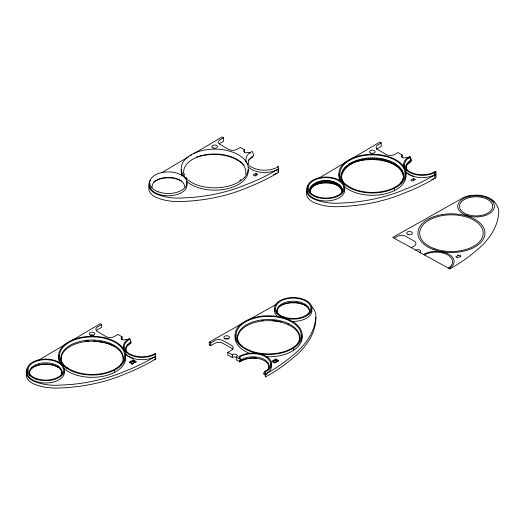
<?xml version="1.0" encoding="UTF-8"?>
<svg xmlns="http://www.w3.org/2000/svg" width="525" height="525" viewBox="0 0 525 525"><rect width="100%" height="100%" fill="white"/><g stroke="black" fill="none" stroke-linecap="round" stroke-linejoin="round"><path stroke-width="0.79" d="M125.947 351.494A16.268 9.391 0 0 1 130.515 343.383L131.007 343.101L131.007 341.946L129.964 339.078L129.504 339.34A17.699 10.218 0 0 0 128.743 353.325A17.699 10.218 0 0 0 152.867 354.644L154.98 353.502L155.689 353.909L155.728 359.002L154.219 359.881A191.415 110.513 0 0 1 123.795 374.483A121.544 70.173 0 0 1 57.238 388.054A36.75 21.217 0 0 1 33.771 383.933L32.084 383.092A20.285 11.714 0 0 1 26.25 375.624L26.519 372.816M264.836 371.398L265.538 371.805L266.851 371.05A18.697 10.795 0 0 0 266.044 356.278A18.697 10.795 0 0 0 240.463 355.819L239.17 356.534L240.306 356.692A17.699 10.218 0 0 1 264.528 356.245A17.699 10.218 0 0 1 266.812 370.178L264.836 371.398L263.832 373.124L263.832 374.273L265.355 375.152L265.578 376.898L267.107 376.025A191.415 110.513 0 0 0 292.386 358.463A121.544 70.173 0 0 0 315.892 320.033A36.75 21.217 0 0 0 315.781 317.152M278.086 170.08L278.316 172.515L276.806 173.394A191.415 110.513 0 0 1 246.382 187.989A121.544 70.173 0 0 1 179.826 201.567A36.75 21.217 0 0 1 156.358 197.446L154.672 196.606A20.285 11.714 0 0 1 148.838 189.138L149.107 186.329M277.567 166.32L278.276 166.727L278.316 172.515M406.055 167.692A16.268 9.391 0 0 1 410.812 161.346L411.305 161.063L411.305 159.908L410.261 157.041L409.802 157.303A17.699 10.218 0 0 0 409.041 171.288A17.699 10.218 0 0 0 433.164 172.607L435.277 171.465L435.986 171.872L436.026 177.66L434.51 178.539A191.415 110.513 0 0 1 404.092 193.134A121.544 70.173 0 0 1 337.536 206.706A36.75 21.217 0 0 1 314.068 202.584L312.382 201.751A20.285 11.714 0 0 1 306.548 194.283L306.817 191.474M252.295 155.984L252.289 157.526L251.836 157.776A18.953 10.94 0 0 0 248.384 160.204M410.005 161.129L409.999 162.671L409.546 162.921A18.953 10.94 0 0 0 406.094 165.349M400.575 183.612C412.283 166.786 385.304 156.975 372.488 157.986C360.006 157.27 334.11 165.644 343.521 182.536M309.75 189.86C313.911 177.332 338.126 177.332 342.293 189.86M309.75 191.592C313.911 179.064 338.126 179.064 342.293 191.592M342.293 190.45L341.335 193.338M403.495 174.838L403.554 177.122C399.197 152.841 345.791 152.821 341.348 177.076L341.414 174.792M403.489 178.244L403.298 179.366L403.298 178.218M184.196 187.064L184.387 186.487M27.057 368.727L26.25 371.136L26.25 372.862A20.285 11.714 0 0 0 32.084 380.33L33.771 381.163A36.75 21.217 0 0 0 57.238 385.284L69.116 384.641A121.544 70.173 0 0 0 123.795 371.713A191.415 110.513 0 0 0 154.219 357.118L154.527 356.928M434.608 172.613L435.277 171.465M289.183 320.591L289.793 320.132M239.774 180.482L241.027 179.55M289.295 320.637L292.281 322.252A32.524 18.775 0 0 1 286.059 350.962L284.301 351.566A32.524 18.775 0 0 1 242.721 346.493A32.524 18.775 0 0 1 245.332 322.002A32.524 18.775 0 0 1 287.68 319.915L289.295 320.637L289.938 320.191L293.009 321.858A33.521 19.353 0 0 1 294.459 347.438L293.068 348.357A33.521 19.353 0 0 1 286.598 351.455L284.786 352.072A33.521 19.353 0 0 1 241.92 346.841A33.521 19.353 0 0 1 244.617 321.595A33.521 19.353 0 0 1 288.271 319.449L289.938 320.191M423.629 254.487L424.377 254.008A17.712 10.224 0 0 1 448.619 254.133A17.712 10.224 0 0 1 449.938 268.111L449.151 268.564M410.261 157.041L409.533 156.647L408.292 157.395A18.697 10.795 0 0 0 409.093 172.161A18.697 10.795 0 0 0 434.68 172.627L435.986 171.872M129.964 339.078L129.242 338.684L127.995 339.432A18.697 10.795 0 0 0 128.796 354.198A18.697 10.795 0 0 0 154.383 354.664L155.689 353.909M265.538 371.805L265.545 374.115L266.851 373.354A18.697 10.795 0 0 0 271.071 363.864M232.897 349.552A6.044 3.491 0 0 0 231.683 348.278L222.023 342.845A6.254 3.609 0 0 0 215.427 342.976L210.735 345.68L209.265 344.873L209.265 342.11L242.504 323.354M210.735 345.68L210.735 342.917L215.427 340.207A6.254 3.609 0 0 1 222.023 340.082L231.683 345.516A6.044 3.491 0 0 1 231.243 350.359L227.798 352.341L227.798 355.11L232.431 357.4A2.822 1.627 0 0 1 236.421 357.348M209.265 344.873L209.934 344.472M232.194 357.538L232.431 354.631A2.822 1.627 0 0 1 236.421 354.585A2.822 1.627 0 0 1 236.512 356.888L236.276 359.796L239.617 361.876L240.056 361.613A18.953 10.94 0 0 1 254.658 358.05L256.443 358.234L254.986 357.866M239.617 361.876L239.61 360.262L240.056 359.999M161.523 172.797L188.311 156.949M190.424 155.695L191.835 154.862M193.948 153.615L222.147 136.933L223.545 137.78L223.545 141.238L219.555 143.561A6.254 3.609 0 0 0 219.168 143.948M318.531 178.356L346.723 161.674M348.836 160.427L350.247 159.593M351.658 158.753L379.857 142.072L381.255 142.918L381.255 146.377L377.265 148.706A6.254 3.609 0 0 0 376.576 149.5M38.233 360.393L67.837 342.877M72.069 340.377L100.255 323.728L101.66 324.575L101.66 327.338L96.968 330.048A6.254 3.609 0 0 0 96.278 330.842M276.885 173.079L273.545 174.759M223.545 137.78L219.555 140.103A6.254 3.609 0 0 0 219.332 143.909L228.743 149.487A6.044 3.491 0 0 0 237.136 149.231L240.325 147.381L244.538 149.92L244.538 152.683M255.911 173.335L253.116 174.95L254.848 175.947L257.644 174.333L255.911 173.335L255.911 176.098M278.276 166.727L276.97 167.488A18.697 10.795 0 0 1 251.383 167.022A18.697 10.795 0 0 1 250.582 152.25L251.823 151.502L252.551 151.896L253.595 154.77L253.595 155.918L253.102 156.207A16.268 9.391 0 0 0 248.41 163.728M278.283 169.037L276.97 169.792A18.697 10.795 0 0 1 256.115 171.314L255.091 170.986A18.697 10.795 0 0 1 248.515 167.186M278.316 169.057L276.806 169.936A191.415 110.513 0 0 1 246.382 184.537A121.544 70.173 0 0 1 191.704 197.459L179.826 198.109A36.75 21.217 0 0 1 156.358 193.988L154.672 193.148A20.285 11.714 0 0 1 148.838 185.679L148.838 183.96L149.645 181.545A21.4 12.357 0 0 1 150.36 180.383M381.255 142.918L377.265 145.248A6.254 3.609 0 0 0 377.042 149.054L386.452 154.632A6.044 3.491 0 0 0 394.846 154.376L398.035 152.519L402.248 155.059L402.248 157.828M411.305 159.908L410.812 160.197A16.268 9.391 0 0 0 407.38 170.566M413.621 178.474L410.826 180.088L412.558 181.092L415.354 179.478L413.621 178.474L413.621 180.548M127.089 352.603A16.268 9.391 0 0 1 130.515 342.234L131.007 341.946M413.608 176.387L412.801 176.124A18.697 10.795 0 0 1 406.225 172.331L405.681 171.76L406.704 172.81A17.712 10.224 0 0 0 412.217 175.941L413.825 176.452A18.697 10.795 0 0 0 434.68 174.93L436.026 174.202M434.825 178.349L434.825 176.046L435.796 175.219M129.531 362.827L129.531 362.125L133.324 359.933L136.054 361.515L136.054 362.217M130.161 362.46L133.324 360.636L135.371 361.823M132.956 363.425L135.056 362.217L133.324 361.213L130.528 362.827L132.261 363.832M129.531 362.125L132.261 363.707L136.054 361.515M131.926 364.087L133.324 363.28L133.324 361.213M155.728 356.239L154.383 356.967A18.697 10.795 0 0 1 133.534 358.49L131.919 357.978A17.712 10.224 0 0 1 126.407 354.848L125.363 353.771L125.928 354.368A18.697 10.795 0 0 0 132.503 358.162L133.311 358.424M154.527 357.853L155.498 357.256M154.298 359.566L155.728 359.002M394.229 238.245L398.258 235.942A6.254 3.609 0 0 1 404.854 235.817L414.514 241.244A6.044 3.491 0 0 1 414.067 246.087L411.311 247.682M236.276 357.026L239.17 358.837L239.623 358.575M269.089 367.073A16.268 9.391 0 0 0 258.812 358.634A16.268 9.391 0 0 0 241.323 360.727L240.831 361.01L240.831 359.861L241.323 359.572A16.268 9.391 0 0 1 261.968 358.45A16.268 9.391 0 0 1 267.757 369.948M278.512 360.583L275.783 359.008L271.989 361.2L274.719 362.775L278.512 360.583L278.512 361.285M271.989 361.896L275.783 359.71L277.83 360.892M275.783 360.281L272.987 361.896L274.719 362.9L277.515 361.285L275.783 360.281L275.783 362.348M266.779 374.364L265.355 375.152M247.459 320.558L276.491 304.205M266.779 373.439L267.107 373.262A191.415 110.513 0 0 0 292.386 355.694A121.544 70.173 0 0 0 314.777 324.128L315.892 317.271A36.75 21.217 0 0 0 311.443 306.154M101.66 324.575L96.968 327.285A6.254 3.609 0 0 0 96.751 331.091L106.155 336.669A6.044 3.491 0 0 0 114.548 336.413L117.987 334.425L122.194 336.965L121.951 339.865M122.194 336.965L121.951 337.096A2.822 1.627 0 0 0 121.866 339.406A2.822 1.627 0 0 0 125.856 339.452L127.358 339.99M129.701 344.013L129.248 344.269A18.953 10.94 0 0 0 127.969 345.01M424.397 254.914L424.41 254.907A16.583 9.575 0 0 1 447.49 254.822A16.583 9.575 0 0 1 448.37 268.137L449.8 268.918A191.336 110.467 0 0 0 475.217 251.429A121.544 70.173 0 0 0 498.724 213.006A36.75 21.217 0 0 0 494.274 201.889L490.133 198.483A20.285 11.714 0 0 0 477.199 195.116L470.039 195.582A21.4 12.357 0 0 0 464.277 197.144L392.766 237.438L448.37 268.137M181.584 175.954L182.339 175.567M66.294 367.992L69.175 369.771A33.521 19.353 0 0 0 113.492 370.604L115.073 369.803A33.521 19.353 0 0 0 120.435 366.069L121.511 365.019A33.521 19.353 0 0 0 112.455 340.272A33.521 19.353 0 0 0 68.729 341.827A33.521 19.353 0 0 0 65.008 367.034L66.294 367.992L67.069 367.625L69.858 369.344A32.524 18.775 0 0 0 119.588 365.754L120.632 364.744A32.524 18.775 0 0 0 111.851 340.732A32.524 18.775 0 0 0 69.425 342.241A32.524 18.775 0 0 0 65.815 366.693L67.069 367.625M431.832 179.629L433.584 178.815M66.189 367.913L66.977 367.559M351.789 163.157L353.542 162.481M196.435 157.132L197.656 156.726M354.145 162.278L355.366 161.864M198.286 156.542C213.544 152.467 231.965 153.864 244.066 164.909M355.996 161.687C370.381 157.769 387.102 159.016 399.433 167.947M470.039 195.582L472.336 195.267M261.397 320.677L263.504 320.506M85.739 341.165L88.561 340.988M93.548 340.994L103.97 342.431M272.035 320.572L275.553 320.972M276.248 321.064L278.316 321.425M278.992 321.543L281.039 321.904M104.626 342.602L109.718 344.164L114.831 346.48M408.279 158.281L406.153 157.415A2.822 1.627 0 0 1 402.163 157.369A2.822 1.627 0 0 1 402.248 155.059M250.569 153.143L248.443 152.276A2.822 1.627 0 0 1 244.453 152.224A2.822 1.627 0 0 1 244.538 149.92M409.08 156.909L409.802 157.303L410.812 161.346M128.782 338.947L129.504 339.34M209.265 342.11L210.735 342.917M227.798 352.341L232.194 354.775M263.832 373.124L265.578 374.135L265.578 376.898M58.984 367.644L58.583 367.402A18.355 10.598 0 0 0 33.469 367.073M239.623 356.272L240.306 356.692M239.61 360.262L240.831 361.01M61.038 375.375A16.282 9.398 0 0 0 57.934 365.977L57.232 365.544A16.282 9.398 0 0 0 36.999 364.258A16.282 9.398 0 0 0 30.404 375.375M61.93 374.233A16.282 9.398 0 0 0 57.934 367.133L57.232 366.699A16.282 9.398 0 0 0 38.791 364.842A16.282 9.398 0 0 0 29.518 374.233M491.118 199.113L494.274 201.889M186.224 177.522L187.261 178.539M310.702 193.338L309.75 190.45M184.183 174.143L184.603 175.245M239.853 356.954L240.831 359.861M434.785 172.567L434.792 174.871M394.603 188.153L394.61 190.457M293.738 347.917L293.738 350.221M114.312 370.191L114.312 372.494M434.825 176.046L434.825 174.891L434.51 175.081A191.415 110.513 0 0 1 404.092 189.676A121.544 70.173 0 0 1 349.414 202.604L337.536 203.247A36.75 21.217 0 0 1 314.068 199.126L312.382 198.293A20.285 11.714 0 0 1 306.548 190.824L306.548 189.098L307.355 186.69A21.4 12.357 0 0 1 308.07 185.528M434.68 172.627L434.68 174.93M403.312 173.716L403.312 174.871M403.01 172.6L403.01 173.755M402.583 171.498L402.583 172.653M402.038 170.415L402.038 171.57M401.382 169.352L401.382 170.507M400.608 168.322L400.608 169.47M399.722 167.311L399.722 168.466M398.731 166.34L398.731 167.495M397.635 165.408L397.635 166.563M396.441 164.515L396.441 165.67M395.148 163.669L395.148 164.824M393.77 162.868L393.77 164.023M392.306 162.12L392.306 163.275M390.764 161.431L390.764 162.579M389.15 160.794L389.15 161.949M387.47 160.217L387.47 161.372M385.731 159.705L385.731 160.86M383.933 159.259L383.933 160.407M382.095 158.872L382.095 160.027M380.225 158.557L380.225 159.712M378.315 158.307L378.315 159.462M376.386 158.13L376.386 159.285M374.443 158.025L374.443 159.173M372.488 157.986L372.488 159.141M370.538 158.018L370.538 159.173M368.589 158.123L368.589 159.278M366.66 158.301L366.66 159.456M364.75 158.543L364.75 159.698M362.873 158.858L362.873 160.013M361.036 159.239L361.036 160.394M359.244 159.685L359.244 160.84M357.499 160.197L357.499 161.352M355.819 160.768L355.819 161.923M354.198 161.405L354.198 162.553M352.656 162.094L352.656 163.249M351.186 162.835L351.186 163.99M349.801 163.636L349.801 164.791M348.508 164.482L348.508 165.631M347.314 165.368L347.314 166.523M346.211 166.3L346.211 167.455M345.214 167.272L345.214 168.427M344.328 168.276L344.328 169.431M343.547 169.312L343.547 170.468M342.884 170.376L342.884 171.524M342.333 171.458L342.333 172.607M342.313 180.39L342.313 181.538M342.228 189.269L342.293 192.183M342.097 188.685L342.097 190.418M341.906 172.554L341.906 173.709M341.906 188.107L341.906 189.833M341.65 187.537L341.65 189.262M341.598 173.67L341.598 174.825M341.591 178.172L341.591 179.327M341.335 186.972L341.335 188.705M340.961 186.421L340.961 188.153M340.522 185.889L340.522 187.615M340.029 185.371L340.029 187.103M339.485 184.872L339.485 186.605M338.881 184.393L338.881 186.126M338.172 183.901L338.231 185.673M337.529 183.507L337.529 185.24M336.788 183.107L336.788 184.833M335.993 182.733L335.993 184.459M335.167 182.385L335.167 184.111M334.307 182.063L334.307 183.796M333.408 181.781L333.408 183.514M332.483 181.532L332.483 183.258M331.531 181.315L331.531 183.041M330.56 181.132L330.56 182.857M329.569 180.987L329.569 182.713M328.565 180.876L328.565 182.602M327.554 180.797L327.554 182.529M326.53 180.764L326.53 182.49M325.507 180.764L325.507 182.49M324.489 180.797L324.489 182.529M323.472 180.876L323.472 182.602M322.468 180.987L322.468 182.713M321.477 181.132L321.477 182.857M320.506 181.315L320.506 183.041M319.554 181.532L319.554 183.258M318.629 181.781L318.629 183.514M317.73 182.063L317.73 183.796M316.87 182.385L316.87 184.111M316.043 182.733L316.043 184.459M315.256 183.107L315.256 184.833M314.508 183.507L314.508 185.24M313.806 183.94L313.806 185.673M313.156 184.393L313.156 186.126M312.552 184.872L312.552 186.605M312.007 185.371L312.007 187.103M311.515 185.889L311.515 187.615M311.076 186.421L311.076 188.153M310.702 186.972L310.702 188.705M310.387 187.537L310.387 189.262M310.131 188.107L310.131 189.833M309.94 188.685L309.94 190.418M309.809 189.269L309.75 192.183M288.317 323.544L288.317 324.693M275.783 359.008L275.783 359.71M241.283 359.599L241.283 360.747M239.17 356.534L239.17 358.837M133.324 359.933L133.324 360.636M132.261 363.707L132.261 364.402M130.548 342.215L130.548 343.363M57.875 365.938L57.875 367.093M415.715 250.117A2.822 1.627 0 0 1 419.705 250.064A2.822 1.627 0 0 1 419.797 252.368M245.917 162.035A18.697 10.795 0 0 1 245.917 161.352M248.207 169.608A33.528 19.359 0 0 1 244.099 180.147L243.029 181.191A33.528 19.359 0 0 1 237.661 184.931L236.079 185.732A33.528 19.359 0 0 1 191.756 184.898L190.273 184.032A33.528 19.359 0 0 1 186.408 181.151M182.254 175.593A33.528 19.359 0 0 1 181.282 169.562M186.565 182.661A18.703 10.802 0 0 1 168.899 195.805A18.703 10.802 0 0 1 149.835 183.323M153.713 182.05A18.355 10.598 0 0 1 181.972 181.394M152.106 187.628A16.282 9.398 0 0 1 161.378 178.238A16.282 9.398 0 0 1 179.819 180.095L180.521 180.528A16.282 9.398 0 0 1 184.518 185.857M183.881 174.182A31.1 17.955 0 0 1 214.777 153.996A31.1 17.955 0 0 1 245.595 174.228M311.692 308.93A18.703 10.802 0 0 1 291.454 321.372M277.745 316.693A18.703 10.802 0 0 1 274.739 308.93M301.855 334.976A33.528 19.359 0 0 1 294.459 349.748L293.068 350.661A33.528 19.359 0 0 1 286.598 353.758L284.786 354.382A33.528 19.359 0 0 1 266.536 356.751M250.077 353.568A33.528 19.359 0 0 1 235.331 335.029M309.488 312.067A16.282 9.398 0 0 1 309.297 313.241M277.141 313.241A16.282 9.398 0 0 1 291.683 302.42A16.282 9.398 0 0 1 309.488 311.476M237.746 340.856A31.1 17.955 0 0 1 237.562 339.727M237.497 338.605A31.1 17.955 0 0 1 254.448 322.593A31.1 17.955 0 0 1 286.847 324.043L291.244 326.274A31.1 17.955 0 0 1 299.644 339.688M278.276 314.357A16.282 9.398 0 0 1 293.219 301.225A16.282 9.398 0 0 1 308.155 314.357M297.531 344.019A31.1 17.955 0 0 0 291.244 325.119L286.847 322.888A31.1 17.955 0 0 0 248.745 323.603A31.1 17.955 0 0 0 240.476 345.096M269.089 367.664A16.268 9.391 0 0 1 268.892 368.839M279.556 306.311A18.355 10.598 0 0 1 280.357 305.832M281.203 305.379A18.355 10.598 0 0 1 306.305 305.963M224.812 338.933A2.822 1.627 0 0 1 228.48 338.881M63.997 365.603A31.1 17.955 0 0 1 92.19 340.023A31.1 17.955 0 0 1 120.278 365.649M125.422 355.576A33.528 19.359 0 0 1 121.511 367.329L120.442 368.373A33.528 19.359 0 0 1 115.073 372.107L113.492 372.914A33.528 19.359 0 0 1 69.169 372.074L67.686 371.214A33.528 19.359 0 0 1 63.82 368.333M59.666 362.768A33.528 19.359 0 0 1 58.892 355.53M123.329 348.534A18.697 10.795 0 0 1 123.552 347.183M64.345 371.175A18.703 10.802 0 0 1 46.312 382.988A18.703 10.802 0 0 1 27.024 371.858M90.661 335.147A2.822 1.627 0 0 1 93.607 335.193M61.051 359.113A31.1 17.955 0 0 1 92.19 341.178A31.1 17.955 0 0 1 123.257 359.159M29.833 375.395A16.282 9.398 0 0 1 29.643 374.817M31.848 368.025A18.355 10.598 0 0 1 32.635 367.533M311.417 187.195A18.355 10.598 0 0 1 312.926 186.185M313.76 185.725A18.355 10.598 0 0 1 341.106 187.582M405.72 173.539A33.528 19.359 0 0 1 401.809 185.292L400.739 186.336A33.528 19.359 0 0 1 395.371 190.07L393.789 190.877A33.528 19.359 0 0 1 349.466 190.037L347.977 189.177A33.528 19.359 0 0 1 344.118 186.296M339.964 180.731A33.528 19.359 0 0 1 339.189 173.493M403.627 166.497A18.697 10.795 0 0 1 404.073 164.482M406.245 169.457A16.268 9.391 0 0 1 406.12 168.873M344.643 189.138A18.703 10.802 0 0 1 326.018 200.957A18.703 10.802 0 0 1 307.394 189.138M244.099 177.844L243.023 178.887A33.521 19.353 0 0 1 237.661 182.621L236.079 183.422A33.521 19.353 0 0 1 191.763 182.588L187.596 179.852A33.521 19.353 0 0 1 191.317 154.652A33.521 19.353 0 0 1 235.043 153.097A33.521 19.353 0 0 1 244.099 177.844M400.929 182.707L399.886 183.717A32.524 18.775 0 0 1 350.155 187.307L346.113 184.656A32.524 18.775 0 0 1 349.722 160.204A32.524 18.775 0 0 1 392.142 158.694A32.524 18.775 0 0 1 400.929 182.707M401.809 182.982L400.733 184.032A33.521 19.353 0 0 1 395.371 187.766L393.789 188.567A33.521 19.353 0 0 1 349.473 187.733L345.306 184.997A33.521 19.353 0 0 1 349.027 159.79A33.521 19.353 0 0 1 392.752 158.235A33.521 19.353 0 0 1 401.809 182.982M458.167 255.57L455.812 256.928L457.544 257.933L459.907 256.574L460.504 256.915L460.484 255.235L457.57 255.222L458.167 255.57M466.239 215.309A18.355 10.598 0 0 0 494.386 206.778A18.355 10.598 0 0 0 467.512 196.973A18.355 10.598 0 0 0 466.239 215.309M467.184 214.449A16.59 9.575 0 0 0 492.621 206.738A16.59 9.575 0 0 0 468.333 197.879A16.59 9.575 0 0 0 467.184 214.449M432.908 249.296A33.528 19.359 0 0 0 484.897 234.353A33.528 19.359 0 0 0 436.485 215.834A33.528 19.359 0 0 0 432.908 249.296M435.008 248.863A31.762 18.336 0 0 0 483.184 233.52A31.762 18.336 0 0 0 436.091 217.101A31.762 18.336 0 0 0 435.008 248.863M407.991 234.478A2.822 1.627 0 0 0 412.348 233.198A2.822 1.627 0 0 0 408.247 231.663A2.822 1.627 0 0 0 407.991 234.478M212.999 147.932A2.822 1.627 0 0 0 217.462 146.783A2.822 1.627 0 0 0 213.511 145.123A2.822 1.627 0 0 0 212.999 147.932M158.458 191.887A18.703 10.795 0 0 0 186.998 183.048A18.703 10.795 0 0 0 159.475 173.191A18.703 10.795 0 0 0 158.458 191.887M283.362 317.494A18.703 10.795 0 0 0 311.909 308.654A18.703 10.795 0 0 0 284.379 298.804A18.703 10.795 0 0 0 283.362 317.494M283.887 317.002A17.699 10.218 0 0 0 310.905 308.634A17.699 10.218 0 0 0 284.852 299.309A17.699 10.218 0 0 0 283.887 317.002M225.166 338.75A2.822 1.627 0 0 0 229.523 337.463A2.822 1.627 0 0 0 225.422 335.928A2.822 1.627 0 0 0 225.166 338.75M90.412 335.108A2.822 1.627 0 0 0 94.881 333.959A2.822 1.627 0 0 0 90.923 332.299A2.822 1.627 0 0 0 90.412 335.108M36.396 378.571A17.699 10.218 0 0 0 63.413 370.21A17.699 10.218 0 0 0 37.36 360.885A17.699 10.218 0 0 0 36.396 378.571M35.871 379.063A18.703 10.795 0 0 0 64.411 370.23A18.703 10.795 0 0 0 36.888 360.373A18.703 10.795 0 0 0 35.871 379.063M370.709 153.07A2.822 1.627 0 0 0 375.172 151.922A2.822 1.627 0 0 0 371.221 150.262A2.822 1.627 0 0 0 370.709 153.07M316.693 196.534A17.699 10.218 0 0 0 343.711 188.173A17.699 10.218 0 0 0 317.658 178.848A17.699 10.218 0 0 0 316.693 196.534M316.162 197.026A18.703 10.795 0 0 0 344.708 188.193A18.703 10.795 0 0 0 317.179 178.336A18.703 10.795 0 0 0 316.162 197.026"/></g></svg>
